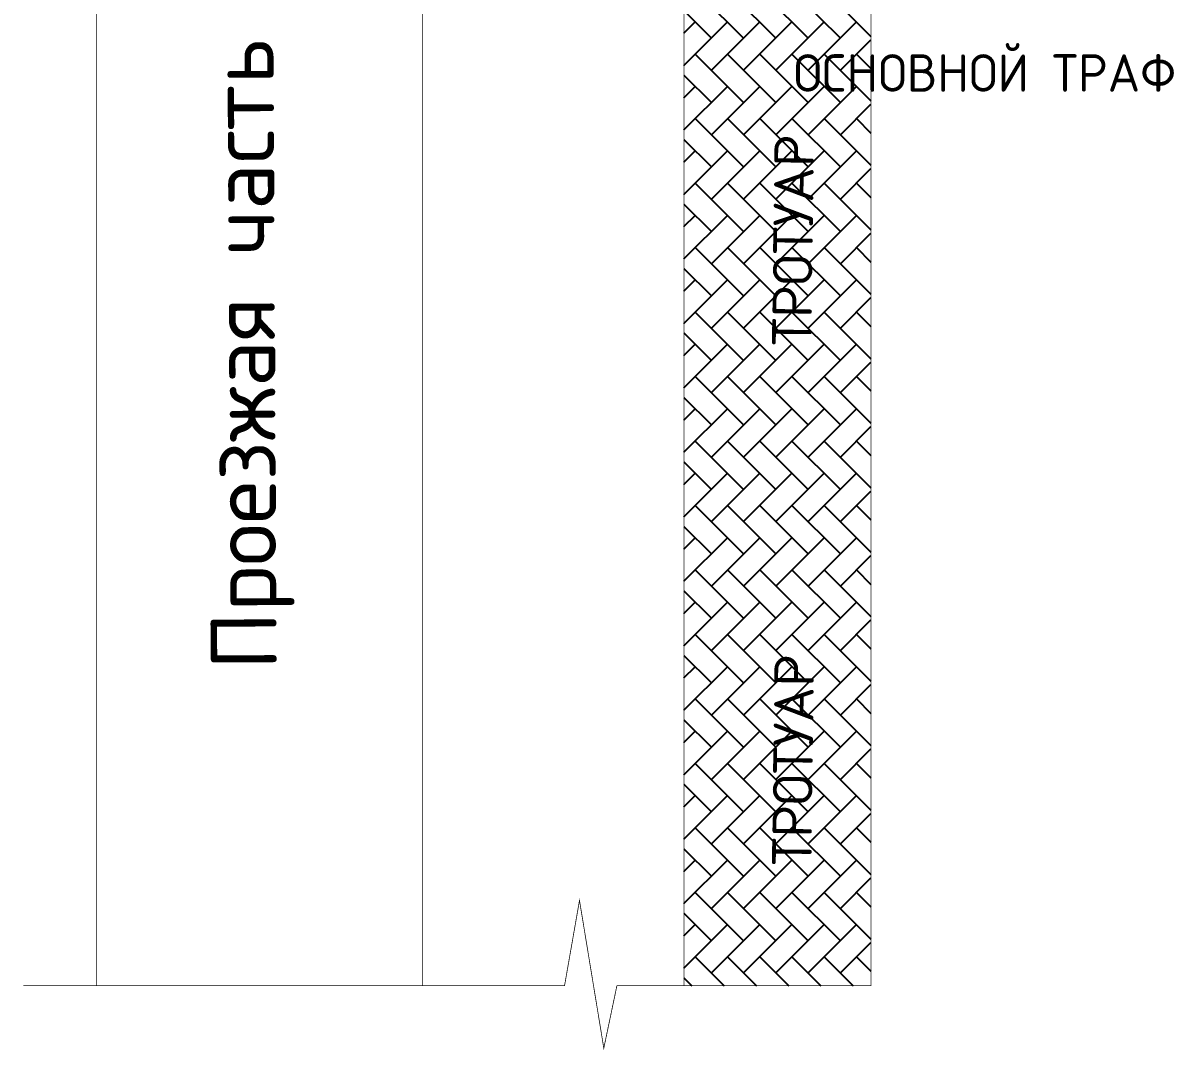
# Model space of a CAD drawing. Extents: x 2032930 to 2119419, y 2254097 to 2318481.
# Drawn here: x 2051171 to 2066442, y 2279175 to 2292911 of the extents above; entities that cross this region are included whole.
import ezdxf
from ezdxf.enums import TextEntityAlignment as Align

# ---------------------------------------------------------------- set-up
doc = ezdxf.new("R2010")
doc.units = 0
doc.header["$LTSCALE"] = 50
for name, color, linetype in [('Благоустройство', 96, 'CONTINUOUS'), ('Вспомогательные надписи', 7, 'CONTINUOUS'), ('Для информации по шаблону', 7, 'CONTINUOUS')]:
    doc.layers.add(name, color=color, linetype=linetype)
doc.styles.get("Standard").update_dxf_attribs({"font": 'isocpeur.ttf'})

msp = doc.modelspace()

# ---------------------------------------------------------------- hatches: boundary and pattern name
at = {"layer": 'Благоустройство'}
h = msp.add_hatch(dxfattribs=at)
h.set_pattern_fill('AR-HBONE', color=256, scale=3, angle=-90)
h.set_pattern_definition([(315, (661826.43, 156.34), (431.052294, -1e-13), [914.4, -304.8]), (45, (662041.96, -59.18), (431.052294, -1e-13), [914.4, -304.8])])
h.paths.add_polyline_path([(2062509, 2305552), (2060009, 2305556), (2060009, 2280036), (2062509, 2280036), (2062509, 2300322), (2067509, 2300322), (2067509, 2301822), (2062509, 2301822)])

# ---------------------------------------------------------------- linework, layer by layer
at = {"layer": 'Благоустройство', "const_width": 10}
msp.add_lwpolyline([(2060009, 2305556, 0.317548), (2056513, 2302820), (2056513, 2280036), (2051176, 2280036), (2058413, 2280036), (2058613, 2281177), (2058938, 2279202), (2059113, 2280036), (2060938, 2280036), (2060009, 2280036)], format="xyb", close=True, dxfattribs=at)
msp.add_lwpolyline([(2062509, 2305552), (2060009, 2305556), (2060009, 2280036), (2062509, 2280036), (2062509, 2300322), (2067509, 2300322), (2067509, 2301822), (2062509, 2301822)], close=True, dxfattribs=at)
msp.add_lwpolyline([(2052154, 2302092), (2052154, 2280036)], dxfattribs=at)

# ---------------------------------------------------------------- texts
at = {"layer": 'Вспомогательные надписи', "color": 0, "lineweight": -2, "attachment_point": 5}
for s, insert, char_height, width, rotation in [('Проезжая часть', (2054226, 2288481), 880, 12641.44, 90.3066), ('ТРОТУАР', (2061469, 2290005), 528, 7584.87, 89.3074), ('ТРОТУАР', (2061469, 2283055), 528, 7584.87, 89.3074)]:
    msp.add_mtext(s, dxfattribs=dict(at, insert=insert, char_height=char_height, width=width, rotation=rotation))
at = {"layer": 'Для информации по шаблону', "color": 1, "lineweight": -2, "width": 0.96875}
msp.add_text('ОСНОВНОЙ ТРАФИК', height=500, dxfattribs=at).set_placement((2064429, 2291991), align=Align.CENTER)

doc.saveas('drawing.dxf')
